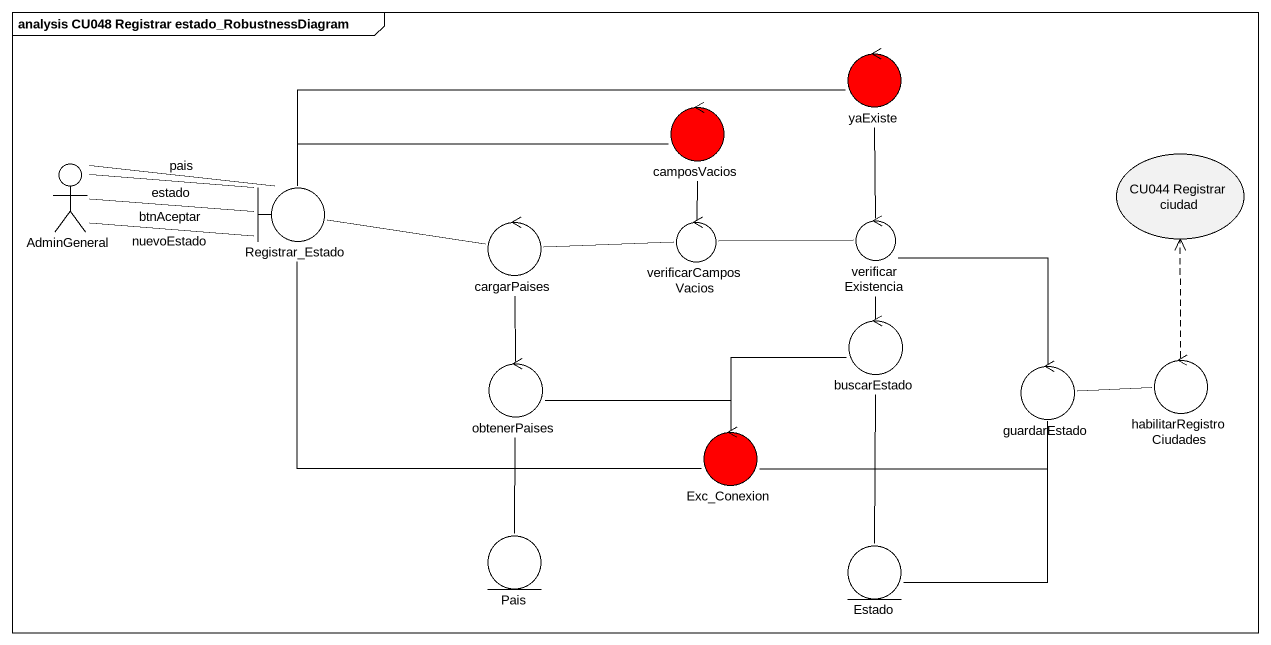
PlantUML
@startuml
mainframe analysis CU048 Registrar estado_RobustnessDiagram
control yaExiste #FF0000
control camposVacios #FF0000
actor AdminGeneral
usecase "CU044 Registrar ciudad" as CU044_Registrar_ciudad
boundary Registrar_Estado
control cargarPaises
control verificarCamposVacios
control verificarExistencia
control buscarEstado
control obtenerPaises
control guardarEstado
control habilitarRegistroCiudades
control Exc_Conexion #FF0000
entity Pais
entity Estado
yaExiste -left- Registrar_Estado
camposVacios -left- Registrar_Estado
camposVacios -- verificarCamposVacios
AdminGeneral -right- Registrar_Estado : pais
AdminGeneral -right- Registrar_Estado : estado
AdminGeneral -right- Registrar_Estado : btnAceptar
AdminGeneral -right- Registrar_Estado : nuevoEstado
Registrar_Estado -right- cargarPaises
cargarPaises -- obtenerPaises
verificarCamposVacios -left- cargarPaises
verificarExistencia -up- yaExiste
verificarExistencia -left- verificarCamposVacios
verificarExistencia -- guardarEstado
buscarEstado -up- verificarExistencia
buscarEstado -- Exc_Conexion
obtenerPaises -right- Exc_Conexion
habilitarRegistroCiudades .up.> CU044_Registrar_ciudad
habilitarRegistroCiudades -left- guardarEstado
Exc_Conexion -left- Registrar_Estado
Exc_Conexion -right- guardarEstado
Pais -up- obtenerPaises
Estado -up- buscarEstado
Estado -up- guardarEstado
@enduml
